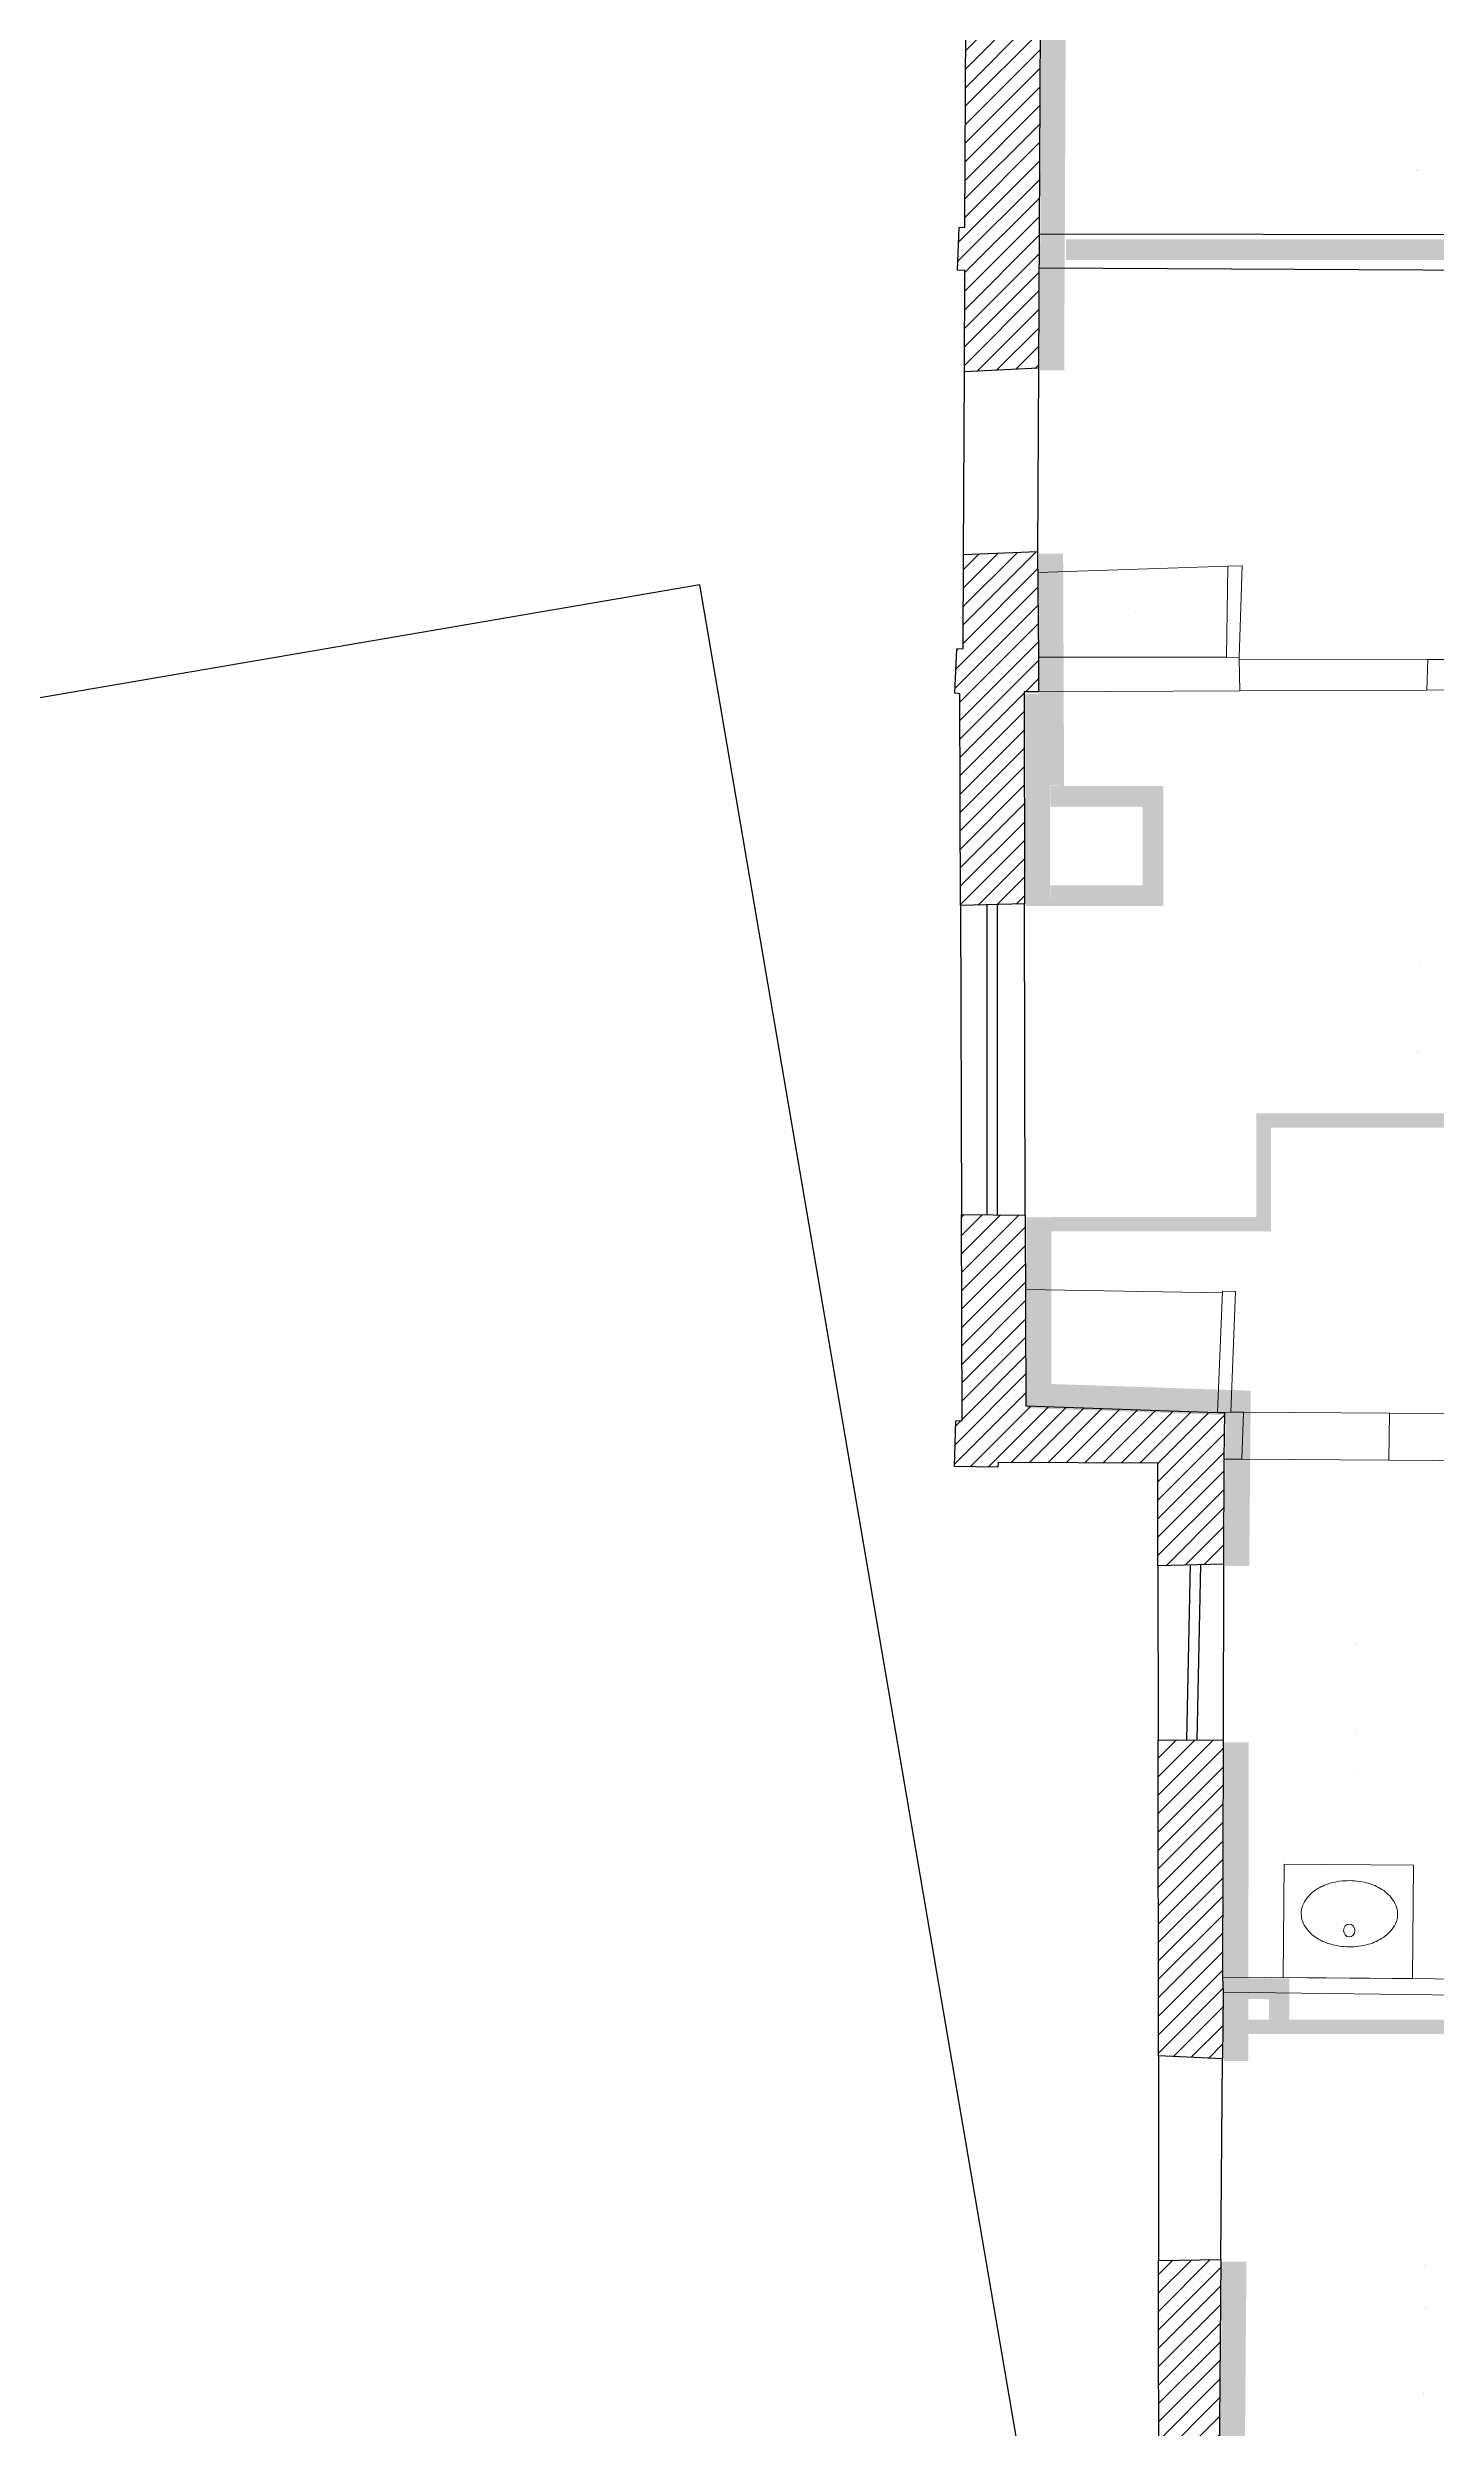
# Model space of a CAD drawing. Header units: metres. Extents: x -228 to 369, y -174 to 385.
# Drawn here: x 75.67 to 82.43, y 41.71 to 53.3 of the extents above; entities that cross this region are included whole.
import ezdxf
from ezdxf.enums import TextEntityAlignment as Align

# ---------------------------------------------------------------- set-up
doc = ezdxf.new("R2010")
doc.units = ezdxf.units.M
doc.linetypes.add('CACHE', pattern=[9.524999999999999, 6.349999999999999, -3.174999999999999])
doc.linetypes.add('PROJECTION', pattern=[0.3, 0.12, -0.18])
for name, color, linetype in [('010_mur', 2, 'Continuous'), ('020_cloi', 5, 'Continuous'), ('030_menuiserie', 1, 'Continuous'), ('051_plafonds', 4, 'Continuous'), ('070_trait-fin', 4, 'Continuous')]:
    doc.layers.add(name, color=color, linetype=linetype)
doc.layers.add('060_repères murs', color=104, linetype='Continuous', lineweight=0)
doc.layers.add('102_demol', color=10, linetype='Continuous', lineweight=5)
doc.layers.add('091_surfaces', color=60, linetype='Continuous', plot=False)
doc.styles.add('clem', font='swissc.ttf')
doc.styles.add('GEO_PIE_DES', font='arial.ttf')
pattern_1 = [(45.2148729751, (-119.37396916070811, -44.824702175527285), (-0.0450693551, 0.0447325746), [])]

# ---------------------------------------------------------------- blocks, each defined once
blk = doc.blocks.new('*U1201')
blk.add_lwpolyline([(0.0500000000029519, -0.0421846139466808), (0.050000000002665, -3.368e-12), (-2.454e-13, -3.708e-12), (2.455e-13, -0.0721846139458567), (0.0350000000001, -0.0721846139456187), (0.034999999999896, -0.0421846139467828)], close=True)
at = {"linetype": 'PROJECTION', "ltscale": 0.75}
blk.add_arc((0.0352246861555522, -0.0726943817133832), 0.6482692500532866, 271.6998595968405, 0.0450546509058075, dxfattribs=at)
blk = doc.blocks.new('Murs porteurs selon geometre projet')
at = {"layer": '010_mur'}
h = blk.add_hatch(dxfattribs=at)
h.set_pattern_fill('ANSI31', color=4, scale=0.02, angle=0.2148729751235407)
h.set_pattern_definition(pattern_1)
h.paths.add_polyline_path([(-34.1223606137895, 10.157899737800863), (-34.12172802238291, 10.650768903534832), (-34.15753288269148, 10.651883108453543), (-34.15087463938857, 10.859714812058582), (-34.12349236578262, 10.861684754449882), (-34.122812942087805, 11.851082303561782), (-33.75994074486999, 11.849983809343753), (-33.76181079432223, 10.176379796752583)])
h = blk.add_hatch(dxfattribs=at)
h.set_pattern_fill('ANSI31', color=4, scale=0.02, angle=0.2148729751235407)
h.set_pattern_definition(pattern_1)
h.paths.add_polyline_path([(-33.75663205390093, 8.601849244822724), (-33.75727111054256, 8.770366295863653), (-33.76334260443296, 9.283690631375562), (-34.123501485137915, 9.269015887387143), (-34.124090362786006, 8.810205454288212), (-34.1538542560669, 8.808521227454683), (-34.16404152341871, 8.592559650144162), (-34.13965748253117, 8.590509162445263), (-34.13255172783491, 7.559237343695422), (-33.82012508764096, 7.569041713513389), (-33.8264455055792, 8.601309845559504)])
h = blk.add_hatch(dxfattribs=at)
h.set_pattern_fill('ANSI31', color=4, scale=0.02, angle=0.2148729751235407)
h.set_pattern_definition(pattern_1)
h.paths.add_polyline_path([(-32.83641862696788, 5.097011450763048), (-32.83979155485155, 4.869502507657733), (-32.839058068920764, 4.359115053880005), (-33.15825964349495, 4.348460065648824), (-33.16055006949696, 4.849373077230657), (-33.938488049732825, 4.849231397052799), (-33.94004665525094, 4.826521976958656), (-34.15053765751496, 4.828729518059408), (-34.14550851956745, 5.051925615058208), (-34.11528387096478, 5.053120074847966), (-34.12219077546363, 6.055532404606264), (-33.81084933470769, 6.054099899734201), (-33.805161905398776, 5.1252131577748425), (-32.87140172051987, 5.095883284087858)])
at = {"layer": '010_mur', "lineweight": 5}
h = blk.add_hatch(dxfattribs=at)
h.set_pattern_fill('ANSI31', color=4, scale=0.02, angle=0.2148729751235407)
h.set_pattern_definition(pattern_1)
h.paths.add_polyline_path([(-32.833249030643984, 2.275142059663003), (-32.83479964432447, 1.9505555010482838), (-33.14736039529933, 1.964809497627475), (-33.15438939220752, 3.50204143974689), (-32.83782577594611, 3.5016386551971563), (-32.836168583988766, 2.3485013571944267)])
at = {"layer": '010_mur'}
h = blk.add_hatch(dxfattribs=at)
h.set_pattern_fill('ANSI31', color=4, scale=0.02, angle=0.2148729751235407)
h.set_pattern_definition(pattern_1)
h.paths.add_polyline_path([(-11.59863353488152, 2.8553927552679936), (-20.488309846862542, 1.338205557643878), (-20.4905384271653, 1.2897872481990538), (-20.92114930355394, 1.2201718177385827), (-20.93194249981538, 1.267696712098214), (-23.64349734442383, 0.7890629840760899), (-23.61087533852911, 0.59526232031918), (-23.94756714099391, 0.535023818736327), (-23.97573239919147, 0.6960705433359089), (-24.550665105978972, 0.6030140410900637), (-24.55738106245966, 0.6457243513402591), (-26.92245299979206, 0.26158060973571073), (-33.65921729949018, -0.9031325198000651), (-33.706588903453486, -0.5836404146572477), (-33.62842310512195, -0.5666846706644083), (-33.61725105294341, -0.37000300764914806), (-33.13705707149442, -0.28851324164180414), (-33.14279915892687, 0.967273363157283), (-32.83946383488369, 0.974210822621099), (-32.84514510968446, -0.21503787822895015), (-30.58170346096124, 0.1754732453126049), (-30.581548412975142, 0.11634177274739099), (-30.04724042305523, 0.2081435161657188), (-30.043834276828914, 1.0108310709459238), (-29.562597232035838, 1.0288777310807649), (-29.562781097915693, 0.38546170886252185), (-24.33103262419271, 1.223530682184637), (-24.32982965001955, 2.021845371331247), (-24.09904871818604, 2.032270914135597), (-24.07149870362546, 1.2235856029924888), (-24.0264400550527, 1.223283057915351), (-24.02040843071857, 1.145859883142557), (-20.946262022613368, 1.650235276864787), (-20.94898424435232, 1.692789163368206), (-20.587959875105348, 1.7507179613151669), (-20.58223984461952, 1.7157865885073895), (-11.631550371279499, 3.2438480350593815)])
at = {"flags": 128}
blk.add_lwpolyline([(-33.76280824205065, 9.283712403759953), (-33.76285438832913, 9.242413606111462)], dxfattribs=at)
at = {"layer": '010_mur', "flags": 128}
for points in [[(-34.1223606137895, 10.157899737800863), (-34.12172802238291, 10.650768903534832), (-34.15753288269148, 10.651883108453543), (-34.15087463938857, 10.859714812058582), (-34.12349236578262, 10.861684754449882), (-34.122812942087805, 11.851082303561782), (-33.75994074486999, 11.849983809343753), (-33.76181079432223, 10.176379796752583), (-34.1223606137895, 10.157899737800863)], [(-34.13255172783491, 7.559237343695422), (-34.13965748253117, 8.590509162445263), (-34.16404152341871, 8.592559650144162), (-34.1538542560669, 8.808521227454683), (-34.124090362786006, 8.810205454288212), (-34.123501485137915, 9.269015887387143), (-33.76334260443296, 9.283690631375562), (-33.75727111054256, 8.770366295863653), (-33.75663205390093, 8.601849244822873), (-33.8264455055792, 8.601309845559504)], [(-33.8264455055792, 8.601309845559504), (-33.82012508764096, 7.569041713513389), (-34.13255172783491, 7.559237343695422)], [(-32.833249030643984, 2.275142059663003), (-32.83479964432447, 1.9505555010482838), (-33.14736039529933, 1.964809497627475), (-33.15438939220752, 3.50204143974689), (-32.83782577594611, 3.5016386551971563), (-32.836168583988766, 2.3485013571944267), (-32.833249030643984, 2.275142059663003)], [(-33.13705707149442, -0.28851324164180414), (-33.14279915892687, 0.967273363157283), (-32.83946383488369, 0.974210822621099), (-32.84514510968446, -0.21503787822895015), (-30.58170346096124, 0.1754732453126049), (-30.581548412975142, 0.11634177274739099), (-30.04724042305523, 0.2081435161657188), (-30.043834276828914, 1.0108310709459238), (-29.562597232035838, 1.0288777310807649), (-29.562781097915693, 0.38546170886252185), (-24.33103262419271, 1.223530682184637), (-24.32982965001955, 2.021845371331247), (-24.09904871818604, 2.032270914135597), (-24.07149870362546, 1.2235856029924888), (-24.0264400550527, 1.223283057915351), (-24.02040843071857, 1.145859883142557), (-20.946262022613368, 1.650235276864787), (-20.94898424435232, 1.692789163368206), (-20.587959875105348, 1.7507179613151669), (-20.58223984461952, 1.7157865885073895), (-11.631550371279499, 3.2438480350593815)]]:
    blk.add_lwpolyline(points, dxfattribs=at)
blk.add_lwpolyline([(-32.83641862696788, 5.097011450763048), (-32.83979155485155, 4.869502507657733), (-32.839058068920764, 4.359115053880005), (-33.15825964349495, 4.348460065648824), (-33.16055006949696, 4.849373077230657), (-33.938488049732825, 4.849231397052799), (-33.94004665525094, 4.826521976958656), (-34.15053765751496, 4.828729518059408), (-34.14550851956745, 5.051925615058208), (-34.11528387096478, 5.053120074847966), (-34.12219077546363, 6.055532404606264), (-33.81084933470769, 6.054099899734201), (-33.805161905398776, 5.1252131577748425), (-32.87140172051987, 5.095883284087858)], close=True, dxfattribs=at)
at = {"layer": '030_menuiserie', "flags": 128}
for points in [[(-33.99630530184104, 6.054548419905904), (-34.00158266287055, 7.564741663968762)], [(-33.94630560674101, 6.054723143758883), (-33.95158296777072, 7.564916387817139)], [(-33.00129970237797, 4.356212017705756), (-33.015707251031905, 3.50264521725483)], [(-32.951306823568686, 4.355368176639413), (-32.96571437222283, 3.501801376185385)]]:
    blk.add_lwpolyline(points, dxfattribs=at)
at = {"layer": '051_plafonds', "linetype": 'CACHE', "flags": 128}
for points in [[(-33.761079943161455, 10.830456507183992), (-30.091317938902407, 10.839657273673122)], [(-30.090864324398318, 10.656827663523602), (-33.761265918721435, 10.664017163206363)]]:
    blk.add_lwpolyline(points, dxfattribs=at)
at = {"layer": '070_trait-fin', "linetype": 'CACHE', "flags": 128}
for points in [[(-34.12350148481652, 9.269015887401531), (-34.1223606137895, 10.157899737800863)], [(-33.76181079432223, 10.176379796752583), (-33.763342603938334, 9.283690631395793)], [(-33.14736039529933, 1.964809497627475), (-33.14279915892687, 0.967273363157283)], [(-32.83946383488465, 0.974210822449304), (-32.83479964432447, 1.9505555010482838)]]:
    blk.add_lwpolyline(points, dxfattribs=at)
at = {"layer": '070_trait-fin', "flags": 128}
blk.add_lwpolyline([(-34.13255172783491, 7.559237343695422), (-34.12219077546363, 6.055532404606264)], dxfattribs=at)
at = {"layer": '070_trait-fin', "color": 7, "true_color": 0xffffff}
for points in [[(-33.81084933470769, 6.054099899734201), (-33.82012508764096, 7.569041713513389)], [(-32.839058068756714, 4.3591150538839525), (-32.8378257849929, 3.5016449501555234)]]:
    blk.add_lwpolyline(points, dxfattribs=at)
at = {"layer": '070_trait-fin'}
blk.add_lwpolyline([(-33.15825964349495, 4.348460065648824), (-33.15438939220752, 3.50204143974689)], dxfattribs=at)
at = {"layer": '102_demol'}
for p, q in [((-32.53883396564166, 2.899216025243995), (-32.54122980922248, 2.347221223496736)), ((-31.908839899415238, 2.8964816384598904), (-32.53883396564166, 2.899216025243995)), ((-31.91123574232328, 2.3444868373617367), (-31.908839899415238, 2.8964816384598904)), ((-32.54122980922248, 2.347221223496736), (-31.91123574232328, 2.3444868373617367))]:
    blk.add_line(p, q, dxfattribs=at)
at = {"layer": '102_demol', "linetype": 'CACHE', "flags": 128}
for points in [[(-32.83655362501442, 9.215479401356703), (-33.76214482138248, 9.182422150210103)], [(-31.85964791076742, 8.76622110218828), (-32.77878223335405, 8.763346628172753)], [(-31.86533165198058, 8.616461988489453), (-32.77600636378456, 8.609425847354663)], [(-32.849771995439184, 5.678559665682734), (-33.80862869123466, 5.691418312649612)], [(-32.0325152283131, 5.097138468744806), (-32.74450213741702, 5.097899934948062)], [(-32.03605524015498, 4.867265681296185), (-32.751041046606716, 4.869255512049941)]]:
    blk.add_lwpolyline(points, dxfattribs=at)
at = {"layer": '102_demol', "flags": 128}
for points in [[(-32.77854936316308, 8.772412967427814), (-32.76710543358498, 9.217959725574064), (-32.836553625175476, 9.215479401523433), (-32.841187434175765, 8.774021834847392)], [(-33.75727111054252, 8.770366295863653), (-32.841187434176355, 8.774021834847392), (-32.77854936316308, 8.772412967427814), (-32.77878223335405, 8.763346628172753), (-32.77600636362753, 8.609425847357242), (-33.75663205390093, 8.601849244822873)], [(-30.093865611580643, 8.630148856319183), (-31.86533165198058, 8.616461988489453), (-31.85964791076742, 8.76622110218828), (-30.094959585930503, 8.771739937204172)], [(-32.87140172051987, 5.095883284087858), (-32.849427923913204, 5.687828499546439), (-32.7849940379054, 5.685436627960572), (-32.80680171094668, 5.097966564058652)], [(-32.83636550460684, 5.097013163901346), (-32.80680171094668, 5.097966564058652), (-32.74450213741702, 5.097899934948062), (-32.75104104661108, 4.869255511883967), (-32.83979155485155, 4.869502507657733)], [(-32.836168583988766, 2.3485013571944267), (-31.18284890600713, 2.341325393720426), (-31.219184644528493, 3.8242581542191423), (-31.75849803412908, 3.816580244467086), (-31.76000015164637, 3.9025519520330545), (-30.963666189824508, 3.900476812922816), (-30.98350196103846, 4.864336388023792), (-32.03605524015722, 4.867265681128583), (-32.0325152283131, 5.097138468744806)], [(-32.0325152283131, 5.097138468744806), (-30.06556752859974, 5.095034829317584)], [(-31.039684343216493, 0.09645789760465906), (-31.05033121183284, 2.259251133790794), (-32.833249030643984, 2.275142059663003)]]:
    blk.add_lwpolyline(points, dxfattribs=at)
at = {"layer": '102_demol'}
for centre, major_axis, ratio, start_param, end_param in [((-32.25091632766145, 2.5119864009634973), (-0.001319776547482188, -0.3040795157460444), 0.8695651956105115, 3.383524690838964, 3.678877269775585), ((-32.220701552758406, 2.368135810838312), (-0.001962287704400975, -0.45210728716298443), 0.8695651961663998, 3.141592628642898, 3.383524779397489), ((-32.220701552758406, 2.368135810838312), (-0.00196231391802669, -0.45210728704920833), 0.8695651742291117, 2.899660539668801, 3.141592695321033), ((-32.189239220194814, 2.511718700898682), (-0.0013197645998046582, -0.3040795197767917), 0.8695652613183876, 2.604307809013423, 2.89966036187955), ((-32.368213410311306, 2.65989034922436), (-0.000430375415169838, -0.09915578439794429), 0.869565199887742, 4.10483314461976, 4.71238903306733), ((-32.2974748490064, 2.602824128290622), (-0.000861911786279923, -0.1985809987855711), 0.8695652168732623, 3.678877383564434, 4.104833094512467), ((-32.14189393533863, 2.6021488550058254), (-0.000861867828028398, -0.19858100396942452), 0.869565213135359, 2.178352031132251, 2.604307716707868), ((-32.07066267521539, 2.658598879164938), (-0.00043037661870746905, -0.09915577768676725), 0.869565257064875, 1.57079639197676, 2.178352321359773), ((-32.368213410311306, 2.65989034922436), (-0.000430354998199291, -0.09915578630645851), 0.8695651839281179, 4.712388853947622, 5.319944723179711), ((-32.29698215018765, 2.716340373381818), (-0.000861867559692899, -0.198581003886289), 0.8695652142824406, 5.319944682816429, 5.745900368188714), ((-32.14140123652024, 2.715665100097057), (-0.000861931647349698, -0.19858100104448742), 0.8695652185890694, 0.5372848367221322, 0.9632405360583927), ((-32.07066267521539, 2.658598879164938), (-0.00043037752838522703, -0.09915578562366476), 0.8695651874274503, 0.9632405181741741, 1.570796399652089), ((-32.2496368653318, 2.806770527489816), (-0.001319774854205987, -0.3040795190928248), 0.8695652539598634, 5.7459004943888425, 6.041253051023961), ((-32.218174532257144, 2.9503534183637288), (-0.001962316631358749, -0.45210728768428954), 0.8695651738590768, 6.04125319864583, 4.69215504e-08), ((-32.218174532257144, 2.9503534183637288), (-0.00196229041159787, -0.4521072877980958), 0.8695651952605122, 6.283185287407395, 0.2419321308352911), ((-32.187959757353326, 2.806502828236106), (-0.001319790377859821, -0.3040795168180272), 0.8695652062349478, 0.2419320829921641, 0.5372846567380947)]:
    blk.add_ellipse(centre, major_axis=major_axis, ratio=ratio, start_param=start_param, end_param=end_param, dxfattribs=at)
blk.add_ellipse((-32.220118673021496, 2.5778243068371283), major_axis=(-0.000136024987484629, -0.031338185866740344), ratio=0.86956521639811, dxfattribs=at)
at = {"layer": '030_menuiserie', "xscale": 138.550195075006, "yscale": 138.550195075006, "zscale": 138.550195075006, "rotation": 189.9168593396885}
blk.add_blockref('*U1201', (-33.68463700754026, -0.7363029037858179), dxfattribs=at)
at = {"layer": '091_surfaces', "style": 'clem'}
for s, p in [('20.9m²', (-31.90733984980272, 11.566553692742442)), ('Z: 201.03', (-31.914521180256664, 11.356350198676292)), ('Hsp: 2.29', (-31.91628692629435, 11.146146704614374)), ('Hspo:2.23', (-31.92638520404799, 10.751397930897063)), ('Bureau animatrices', (-31.89363637049717, 7.486068689242412)), ('12.9m²', (-31.891262248657483, 7.2794888757893474)), ('Z: 201.03', (-31.89844357911085, 7.069285381726832)), ('Hsp: 2.29', (-31.90020932514772, 6.859081887663187)), ('Sde / Wc', (-32.190914003516525, 3.9685835294811205)), ('4.0m²', (-32.18853988167794, 3.762003716028221)), ('Z: 201.09', (-32.19572121213061, 3.5518002219656855)), ('Hsp: 2.31', (-32.19748695816918, 3.341596727903752)), ('Chaufferie', (-31.84402243242721, 0.9506766750337827)), ('5.0m²', (-31.84164831058708, 0.7440968615817378)), ('Z: 201.07', (-31.848829641040847, 0.5338933675182398)), ('Hsp: 2.34', (-31.850595387078737, 0.32368987345435896))]:
    blk.add_text(s, height=0.0012, dxfattribs=at).set_placement(p, align=Align.MIDDLE_CENTER)
at = {"layer": '102_demol', "style": 'GEO_PIE_DES', "width": 0.9}
for p in [(-33.285796286090005, 8.992752949555353), (-33.35572114541792, 5.396915757228715)]:
    blk.add_text('Pl', height=0.001875, rotation=89.98667918645396, dxfattribs=at).set_placement(p, align=Align.MIDDLE_CENTER)
blk = doc.blocks.new('cloisons reperage')
at = {"layer": '060_repères murs', "true_color": 0x7aafdf, "transparency": 33554559}
h = blk.add_hatch(color=143, dxfattribs=at)
h.dxf.hatch_style = 1
h.paths.add_polyline_path([(-34.24972635327451, 8.501015998757003), (-34.12972654759773, 8.500800041391996), (-34.12693491699831, 10.052009611925062), (-34.24693573945151, 10.052014139142473)])
h.paths.add_polyline_path([(-34.25805203018665, 7.524695677924354), (-34.13805099162346, 7.524269322907758), (-34.1469761396569, 6.477630735539343), (-31.4672666528321, 6.930119376820759), (-31.46872118388059, 6.748162272699638), (-32.0033696943141, 6.658364953818891), (-32.00330298446372, 6.7174965920289385), (-34.26856121175493, 6.3340489969920775)])
h.paths.add_polyline_path([(-35.21037909071962, 12.607835670885894), (-35.08875908832866, 12.608191953602002), (-35.088760750501756, 11.796175880370514), (-34.11791344551601, 11.763629619577792), (-34.11791347852834, 11.674482995290413), (-34.124590228601306, 10.909636201820083), (-34.24495209041365, 10.909574584332493), (-34.23954538443266, 11.647455893697593), (-34.27453246286536, 11.646458929676132), (-35.208176087573946, 11.679290414529003)])
h.paths.add_polyline_path([(-35.15076182448924, 15.837581813046244), (-35.03109366595272, 15.837571258735794), (-35.02644248165379, 14.707093861316904), (-35.09438453584156, 14.708999201069153), (-35.09420346822424, 14.123157900314453), (-35.21397386734691, 14.123000704616393), (-35.21642336870766, 15.155442476337933), (-35.14660838509557, 15.155720055160755)])
h.paths.add_polyline_path([(-35.1378845585678, 18.40384519494528), (-35.01833404319451, 18.40384519494528), (-35.02587620429636, 16.72991902362524), (-35.14588409223705, 16.72991902362524)])
h.paths.add_polyline_path([(-34.193541702160076, 20.712796830426733), (-35.1264744985212, 20.7173380278001), (-35.13037168792125, 19.91670869901441), (-35.010567493103196, 19.916471959589572), (-35.00687341141879, 20.59481318285719), (-34.193805093744416, 20.592797119520682)])
h.paths.add_polyline_path([(-31.468721183880557, 20.708343396304862), (-32.6790314060404, 20.70948327030785), (-32.68017579196207, 20.58919395900063), (-31.46978316785464, 20.58823889388974)])
h.paths.add_polyline_path([(-25.53696682016334, 16.77811537003727), (-25.41696815275311, 16.77728277820675), (-25.41793559291651, 16.69686983307174), (-25.5379442431238, 16.696869833071542)])
h.paths.add_polyline_path([(-25.74836656349391, 19.87367376812872), (-25.86836284980422, 19.87329266001815), (-25.88338324513849, 17.18880789197702), (-25.81357709253958, 17.18537723255304), (-25.8102636245748, 17.31335978727883), (-25.76268482644508, 17.31335978727883)])
h.paths.add_polyline_path([(-25.89984242864888, 21.222771394883402), (-25.8989657583923, 21.32228049585429), (-25.778974973857657, 21.32122893942842), (-25.78059633123367, 21.13621942517712), (-25.900600939231758, 21.13621942517712)])
h.paths.add_polyline_path([(-25.85210744241262, 24.96390630661974), (-26.18856904778512, 24.99128219989498), (-26.18856904778512, 24.87180095295545), (-25.90535970297331, 24.847866422283673), (-25.8144322474265, 24.75042948499756), (-25.817831392682002, 23.806430483020822), (-25.697830614741797, 23.806430483020822), (-25.694252406899, 24.80015813470032)])
h.paths.add_polyline_path([(-30.89336921194927, 25.09177288560087), (-30.90553062168976, 21.17847363217273), (-30.93925620391909, 21.178751693833583), (-30.944558932498524, 18.278978619706994), (-30.8132964234343, 18.27859903970485), (-30.77377563470318, 24.96908137329261), (-26.97844089418876, 24.878858355307294), (-26.97853017543741, 24.99889438240298)])
edge = h.paths.add_edge_path()
edge.add_arc((-25.84469913367819, 13.866456989873592), 0.119657697808171, -14.27409151205569, 90.95027553074789, ccw=False)
edge.add_line((-25.72873558939362, 13.836954091003953), (-25.73630969286707, 12.723303232172723))
edge.add_line((-25.73630969286707, 12.723303232172723), (-25.716735982652033, 12.450650073563622))
edge.add_line((-25.716735982652033, 12.450650073563622), (-25.70882679622833, 12.451023417512001))
edge.add_line((-25.70882679622833, 12.451023417512001), (-25.70882679622833, 12.386013876687562))
edge.add_line((-25.70882679622833, 12.386013876687562), (-25.85880479680762, 12.386013876686032))
edge.add_line((-25.85880479680762, 12.386013876686032), (-25.84668361788052, 13.986098230535843))
h.paths.add_polyline_path([(-25.421476937003682, 15.390375789995884), (-25.43691252395332, 14.443642703077643), (-25.556913009042578, 14.444319852727151), (-25.541460990853047, 15.392332016435473)])
h.paths.add_polyline_path([(-30.51027947595587, 7.1191214451483305), (-25.868206966785387, 7.844885793364957), (-25.864182042601502, 8.610490908176192), (-25.70807594002737, 8.610221968234633), (-25.705244119564927, 8.542037669660813), (-25.74454881359276, 8.540409756247993), (-25.748745644678348, 7.74210519239845), (-30.983600281151382, 6.9236623835575575), (-30.983109764678513, 7.0451968423693145), (-30.6104704343559, 7.103457100079032)])
at = {"layer": '060_repères murs', "true_color": 0xf8991e, "transparency": 33554559}
h = blk.add_hatch(color=30, dxfattribs=at)
h.dxf.hatch_style = 1
h.paths.add_polyline_path([(-31.4729943924279, 19.5873951983925), (-31.970331083725927, 19.586662861033222), (-31.967767242803912, 19.14736751574217), (-31.47032367120874, 19.14671921635362), (-31.470629704250992, 19.247043366047908), (-31.86968791975817, 19.247043366047908), (-31.86775195376138, 19.487060854834912), (-31.46930019637961, 19.487060854834912)])
h.paths.add_polyline_path([(-30.98116443981522, 7.527186780686462), (-30.51027947595587, 7.526828448847956), (-30.51027947595587, 7.1191214451483305), (-30.6104704343559, 7.103457100079032), (-30.6104704343559, 7.426904662740936), (-30.98156804148759, 7.427187058863202)])
h.paths.add_polyline_path([(-35.09348921780646, 14.606999224929892), (-34.54350063783919, 14.606999224929892), (-34.54350063783919, 14.70699961457908), (-35.09348921780646, 14.70699961457908)])
h.paths.add_polyline_path([(-34.64298470998781, 14.606999224929892), (-34.54291656546482, 14.606999224929892), (-34.54291656546482, 14.123513788781752), (-34.64298470998781, 14.123513788781752)])
h.paths.add_polyline_path([(-34.64348921780693, 14.223513788781974), (-35.0937438067338, 14.223513788781961), (-35.0937438067338, 14.123513788781853), (-34.64348921780693, 14.123513788781862)])
h.paths.add_polyline_path([(-28.1203472111995, 21.818942650101963), (-27.7744015009993, 21.818942650101963), (-27.77440110306614, 21.71950786583443), (-28.120346813266337, 21.71950786583443)])
h.paths.add_polyline_path([(-27.77440079071374, 21.35228453069093), (-27.87034681326768, 21.35228453069093), (-27.87034681326768, 21.71950786583443), (-27.77440079071374, 21.71950786583443)])
h.paths.add_polyline_path([(-28.11984190433567, 21.71950786583431), (-28.020597231294868, 21.71950786583431), (-28.02110214022554, 21.35228453069093), (-28.120346813266337, 21.35228453069093)])
h.paths.add_polyline_path([(-28.120346813266337, 21.35228453069093), (-27.77440107063962, 21.35228453069093), (-27.77440107063962, 21.252273956554273), (-28.120346813266337, 21.252273956554273)])
at = {"layer": '060_repères murs', "true_color": 0xf4ee51, "transparency": 33554559}
h = blk.add_hatch(color=41, dxfattribs=at)
h.dxf.hatch_style = 1
h.paths.add_polyline_path([(-28.52698164593658, 15.269058826771643), (-28.48578656229664, 15.199063877351493), (-27.42888166371202, 15.199063877351493), (-27.42888166371202, 14.454488165311053), (-27.35888166371202, 14.454488165311053), (-27.35888166371202, 15.270792669684793)])
h.paths.add_polyline_path([(-31.11889473451647, 8.608295308352382), (-31.188475388135156, 8.608281800664892), (-31.188303720924377, 10.788674591603513), (-31.11872306730554, 10.788674653770222)])
h.paths.add_polyline_path([(-34.129364409815494, 8.702216564342363), (-31.188303720924377, 8.702385304446082), (-31.188704461320718, 8.632399668450272), (-34.12954386299613, 8.632313125405213)])
h.paths.add_polyline_path([(-31.18872307949558, 7.611303487783417), (-31.11874532362945, 7.611303363421213), (-31.118600885120017, 7.562429889558416), (-31.18872539733844, 7.5600634987150634)])
h.paths.add_polyline_path([(-34.08945635847693, 13.114109371035832), (-32.542363042468516, 13.114109371035832), (-32.542363042468516, 13.043753083773163), (-34.08945635847693, 13.043753083773163)])
h.paths.add_polyline_path([(-34.01910007121427, 12.538547842066883), (-34.08945635847693, 12.538547842066883), (-34.08945635847693, 13.043753083773163), (-34.01910007121427, 13.043753083773163)])
h.paths.add_polyline_path([(-35.088274065836664, 12.538916096618374), (-34.08945635847693, 12.538916096618374), (-34.08945635847693, 12.608547842066862), (-35.088274065836664, 12.608547842066862)])
h.paths.add_polyline_path([(-31.54605030406194, 13.114128612719751), (-31.43779444969165, 13.114114260968444), (-31.43779444969165, 13.044114260968444), (-31.54605030406194, 13.044128612719751)])
h.paths.add_polyline_path([(-29.758147208009778, 21.81894974251628), (-28.120346813266337, 21.81894974251628), (-28.120346813266337, 21.74894974251628), (-29.758147208009778, 21.74894974251628)])
h.paths.add_polyline_path([(-27.77418795205226, 21.74894974251628), (-26.699881708362852, 21.74894974251628), (-26.699881708362852, 21.81894974251628), (-27.77418795205226, 21.81894974251628)])
h.paths.add_polyline_path([(-26.699881708362852, 21.74894974251628), (-26.77101234876404, 21.74894974251628), (-26.77101234876404, 21.2531352475642), (-26.699881708362852, 21.2531352475642)])
h.paths.add_polyline_path([(-26.699881708362852, 21.2531345976513), (-25.89848073590047, 21.2531345976513), (-25.89848073590047, 21.32263638431916), (-26.699881708362852, 21.32263638431916)])
h.paths.add_polyline_path([(-29.544082916913407, 19.03324781706553), (-26.562586866719673, 19.03324781706553), (-26.562586866719673, 18.96326460034311), (-29.544082916913407, 18.96326460034311)])
h.paths.add_polyline_path([(-29.544082916913407, 20.63895007038574), (-29.47330549320164, 20.63895007038574), (-29.47330549320164, 19.03324781706553), (-29.544082916913407, 19.03324781706553)])
h.paths.add_polyline_path([(-31.86181977448234, 7.551187297490442), (-31.46181977448234, 7.551187297490442), (-31.46181977448234, 7.481187297490443), (-31.86181977448234, 7.481187297490443)])
at = {"layer": '060_repères murs', "true_color": 0x58ba48, "transparency": 33554559}
h = blk.add_hatch(color=85, dxfattribs=at)
h.dxf.hatch_style = 1
h.paths.add_polyline_path([(-35.01737298046563, 17.367904638792652), (-32.61824027682762, 17.367904638792652), (-32.61824027682762, 17.2669580567713), (-35.01737298046563, 17.2669580567713)])
h.paths.add_polyline_path([(-31.71931221730074, 17.3666743572534), (-31.47258715889289, 17.3666743572534), (-31.47258715889289, 17.26631891181147), (-31.71931221730074, 17.26631891181147)])
h.paths.add_polyline_path([(-32.7865839136672, 17.2669580567713), (-32.6856958929344, 17.2669580567713), (-32.6856958929344, 14.857742463232503), (-32.7865839136672, 14.857742463232503)])
h.paths.add_polyline_path([(-32.7865839136672, 13.960956684190883), (-32.68658391366709, 13.960956684190883), (-32.68658391366709, 13.115117674470842), (-32.7865839136672, 13.115117674470842)])
h.paths.add_polyline_path([(-26.562586866719673, 18.15857009992242), (-25.878026625921958, 18.15857009992242), (-25.878026625921958, 18.06027623634137), (-26.562586866719673, 18.06027623634137)])
h.paths.add_polyline_path([(-26.56258728470514, 19.033265197458864), (-25.873144512009624, 19.033265197458864), (-25.873144512009624, 18.93326931858101), (-26.56258728470514, 18.93326931858101)])
h.paths.add_polyline_path([(-26.61376887588031, 17.36326931858047), (-26.51376887586956, 17.36326931858047), (-26.51376887586956, 16.99846848895579), (-26.61376887588031, 16.99846848895579)])
h.paths.add_polyline_path([(-26.462943153982362, 18.93326931858101), (-26.562586866719673, 18.93326931858101), (-26.562586866719673, 18.893175528527543), (-26.462943153982362, 18.893175528527543)])
at = {"layer": '060_repères murs', "true_color": 0xf8991e, "transparency": 33554559}
h = blk.add_hatch(color=30, dxfattribs=at)
h.dxf.hatch_style = 1
h.paths.add_polyline_path([(-34.12869875736069, 8.902752610027033), (-33.92869875736069, 8.902752610027033), (-33.92869875736069, 8.702753791216132), (-34.02854731043797, 8.701689202477374), (-34.02854731043797, 8.801689202477371), (-34.12854970082663, 8.802752610027033)])

msp = doc.modelspace()

# ---------------------------------------------------------------- block references
at = {"rotation": 359.7851270248765}
msp.add_blockref('Murs porteurs selon geometre projet', (114.21569695193979, 41.43732212746109), dxfattribs=at)
at = {"layer": '020_cloi', "rotation": 359.7851270248765}
msp.add_blockref('Murs porteurs selon geometre projet', (179.8593782546425, 41.43732212746109), dxfattribs=at)
at = {"layer": '060_repères murs'}
msp.add_blockref('cloisons reperage', (115.64319628021109, 34.99964411153512), dxfattribs=at)

doc.saveas('drawing.dxf')
